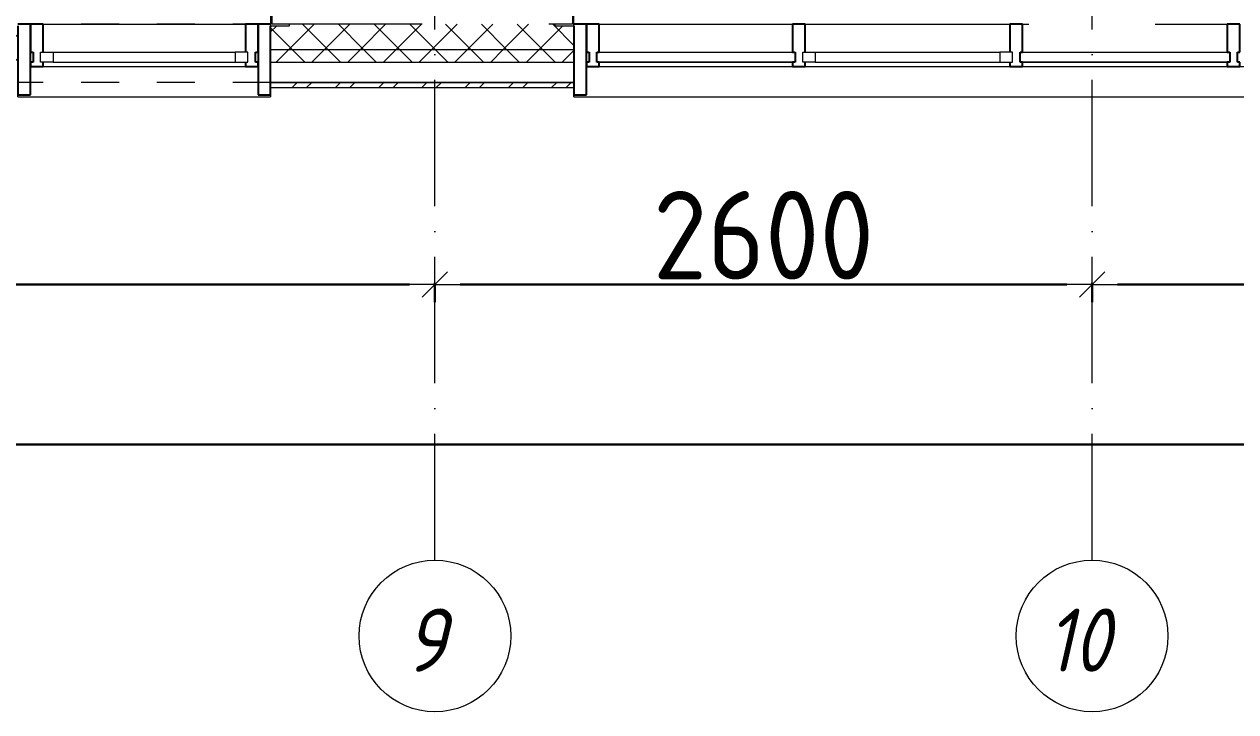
# Model space of a CAD drawing. Header units: millimetres. Extents: x -213536 to 1564669, y -45299 to 942238.
# Drawn here: x 582239 to 587032, y 422415 to 425135 of the extents above; entities that cross this region are included whole.
import ezdxf

# ---------------------------------------------------------------- set-up
doc = ezdxf.new("R2010")
doc.units = ezdxf.units.MM
doc.linetypes.add('50_200_ШТРИХ_1Т_ш5_п1_п1_', pattern=[700, 500, -100, 0, -100])
doc.linetypes.add('Штрих короткий', pattern=[300, 150, -150])
for name, color, linetype, lineweight in [('0-1', 7, 'Continuous', 5), ('0-2', 7, 'Continuous', 9), ('3) ЖБ 4м', 3, 'Continuous', 30), ('Импосты витража', 7, 'Continuous', 9), ('Импосты витража-1', 7, 'Continuous', 25), ('Каркас_Импост', 7, 'Continuous', 13), ('Обобщенные модели', 7, 'Continuous', 9), ('Общие ребра', 7, 'Continuous', 9), ('Окна', 7, 'Continuous', 9), ('Оси', 7, 'Continuous', 9), ('Оси-1', 7, 'Continuous', 20), ('Оси-2', 7, '50_200_ШТРИХ_1Т_ш5_п1_п1_', 9), ('Остекление-1', 7, 'Continuous', 9), ('Перемычка-1', 7, 'Штрих короткий', 9), ('Размеры', 7, 'Continuous', 15), ('Стены-1', 7, 'Continuous', 13), ('Штриховка разреза-1', 7, 'Continuous', 9)]:
    doc.layers.add(name, color=color, linetype=linetype, lineweight=lineweight)
doc.layers.add('Каркас_Импост-2', color=7, linetype='Continuous', lineweight=9, true_color=0xaaaaaa)
doc.layers.get('0-2').off()
doc.styles.add('ISOCPEUR_I_1', font='isocpeui.ttf', dxfattribs={"width": 0.85, "height": 2.5})
doc.styles.add('СПДС', font='isocpeur.ttf', dxfattribs={"width": 0.9})
doc.dimstyles.new('Размера А3', dxfattribs={"dimtxt": 200, "dimasz": 100, "dimexe": 70, "dimexo": 100, "dimgap": 20, "dimtad": 1, "dimdec": 0, "dimrnd": 10, "dimzin": 0, "dimdsep": 46, "dimtxsty": 'СПДС', "dimblk": 'ARROWHEAD_6', "dimcen": 1, "dimclrd": 256, "dimclre": 256, "dimclrt": 256, "dimazin": 0, "dimtfac": 1, "dimtdec": 0, "dimtmove": 2, "dimatfit": 3, "dimfxl": 1, "dimtolj": 1, "dimtzin": 0, "dimarcsym": 0})
pattern_1 = [(45, (0, 0), (-70.71068, 70.71068), []), (135, (0, 0), (-70.71068, -70.71068), [])]

# ---------------------------------------------------------------- blocks, each defined once
blk = doc.blocks.new('Ось сетки - Круг_Ø6_00__ISO-2_5_0_9K_-16731441-АИ2_03_План отделки стен 3-го этажа _Часть 2_')
at = {"layer": 'Оси-1'}
blk.add_circle((0, 0), 3, dxfattribs=at)
blk = doc.blocks.new('ARROWHEAD_6')
at = {"color": 0, "linetype": 'Continuous'}
for p, q in [((-0.5, -0.5), (0.5, 0.5)), ((0, 0), (-1, 0))]:
    blk.add_line(p, q, dxfattribs=at)
blk = doc.blocks.new('*D4716')
at = {"layer": 'Defpoints', "color": 0, "transparency": 16777216}
for p in [(442892.1, 424211.7), (447492.1, 424211.7), (447492.1, 424105.6)]:
    blk.add_point(p, dxfattribs=at)
at = {"layer": 'Размеры', "lineweight": -2, "transparency": 16777216}
for p, q in [((442892.1, 424111.7), (442892.1, 424035.6)), ((442992.1, 424105.6), (447392.1, 424105.6)), ((447492.1, 424111.7), (447492.1, 424035.6))]:
    blk.add_line(p, q, dxfattribs=at)
at = {"layer": 'Размеры', "lineweight": -2, "transparency": 16777216, "xscale": 100, "yscale": 100, "zscale": 100, "rotation": 180}
blk.add_blockref('ARROWHEAD_6', (442892.1, 424105.6), dxfattribs=at)
at = {"layer": 'Размеры', "lineweight": -2, "transparency": 16777216, "xscale": 100, "yscale": 100, "zscale": 100}
blk.add_blockref('ARROWHEAD_6', (447492.1, 424105.6), dxfattribs=at)
at = {"layer": 'Размеры', "transparency": 16777216, "insert": (445192.1, 424300.6), "char_height": 350, "width": 2.564, "attachment_point": 5, "style": 'СПДС'}
blk.add_mtext('\\A1;4600', dxfattribs=at)
blk = doc.blocks.new('*D4717')
at = {"layer": 'Defpoints', "color": 0, "transparency": 16777216}
for p in [(447492.1, 424211.7), (450092.1, 424211.7), (450092.1, 424105.6)]:
    blk.add_point(p, dxfattribs=at)
at = {"layer": 'Размеры', "lineweight": -2, "transparency": 16777216}
for p, q in [((447492.1, 424111.7), (447492.1, 424035.6)), ((447592.1, 424105.6), (449992.1, 424105.6)), ((450092.1, 424111.7), (450092.1, 424035.6))]:
    blk.add_line(p, q, dxfattribs=at)
at = {"layer": 'Размеры', "lineweight": -2, "transparency": 16777216, "xscale": 100, "yscale": 100, "zscale": 100, "rotation": 180}
blk.add_blockref('ARROWHEAD_6', (447492.1, 424105.6), dxfattribs=at)
at = {"layer": 'Размеры', "lineweight": -2, "transparency": 16777216, "xscale": 100, "yscale": 100, "zscale": 100}
blk.add_blockref('ARROWHEAD_6', (450092.1, 424105.6), dxfattribs=at)
at = {"layer": 'Размеры', "transparency": 16777216, "insert": (448792.1, 424300.6), "char_height": 350, "width": 2.488, "attachment_point": 5, "style": 'СПДС'}
blk.add_mtext('\\A1;2600', dxfattribs=at)
blk = doc.blocks.new('*D4718')
at = {"layer": 'Defpoints', "color": 0, "transparency": 16777216}
for p in [(450092.1, 424211.7), (453092.1, 424211.7), (453092.1, 424105.6)]:
    blk.add_point(p, dxfattribs=at)
at = {"layer": 'Размеры', "lineweight": -2, "transparency": 16777216}
for p, q in [((450092.1, 424111.7), (450092.1, 424035.6)), ((450192.1, 424105.6), (452992.1, 424105.6)), ((453092.1, 424111.7), (453092.1, 424035.6))]:
    blk.add_line(p, q, dxfattribs=at)
at = {"layer": 'Размеры', "lineweight": -2, "transparency": 16777216, "xscale": 100, "yscale": 100, "zscale": 100, "rotation": 180}
blk.add_blockref('ARROWHEAD_6', (450092.1, 424105.6), dxfattribs=at)
at = {"layer": 'Размеры', "lineweight": -2, "transparency": 16777216, "xscale": 100, "yscale": 100, "zscale": 100}
blk.add_blockref('ARROWHEAD_6', (453092.1, 424105.6), dxfattribs=at)
at = {"layer": 'Размеры', "transparency": 16777216, "insert": (451592.1, 424300.6), "char_height": 350, "width": 2.488, "attachment_point": 5, "style": 'СПДС'}
blk.add_mtext('\\A1;3000', dxfattribs=at)
blk = doc.blocks.new('*D4743')
at = {"layer": 'Defpoints', "color": 0, "transparency": 16777216}
for p in [(430692.1, 423578.1), (534192.1, 423578.1), (534192.1, 423472.1)]:
    blk.add_point(p, dxfattribs=at)
at = {"layer": 'Размеры', "lineweight": -2, "transparency": 16777216}
for p, q in [((430692.1, 423478.1), (430692.1, 423402.1)), ((430792.1, 423472.1), (534092.1, 423472.1)), ((534192.1, 423478.1), (534192.1, 423402.1))]:
    blk.add_line(p, q, dxfattribs=at)
at = {"layer": 'Размеры', "lineweight": -2, "transparency": 16777216, "xscale": 100, "yscale": 100, "zscale": 100, "rotation": 180}
blk.add_blockref('ARROWHEAD_6', (430692.1, 423472.1), dxfattribs=at)
at = {"layer": 'Размеры', "lineweight": -2, "transparency": 16777216, "xscale": 100, "yscale": 100, "zscale": 100}
blk.add_blockref('ARROWHEAD_6', (534192.1, 423472.1), dxfattribs=at)
at = {"layer": 'Размеры', "transparency": 16777216, "insert": (482442.1, 423667.1), "char_height": 350, "width": 3.544, "attachment_point": 5, "style": 'СПДС'}
blk.add_mtext('\\A1;103500', dxfattribs=at)
blk = doc.blocks.new('PNS_Панель прямоугольная2 - Нр_Стекло - 40мм-26233822-АИ2_03_План отделки стен 3-го этажа _Часть 2_')
at = {"layer": 'Каркас_Импост'}
for p, q in [((-410, 0), (-410, 40)), ((-410, 40), (-360, 40)), ((-360, 40), (-360, 0)), ((410, 40), (360, 40)), ((360, 40), (360, 0)), ((410, 0), (410, 40)), ((-360, 0), (-410, 0)), ((360, 0), (410, 0))]:
    blk.add_line(p, q, dxfattribs=at)
at = {"layer": 'Каркас_Импост-2'}
for p, q in [((-360, 40), (360, 40)), ((-360, 0), (360, 0))]:
    blk.add_line(p, q, dxfattribs=at)
blk = doc.blocks.new('Прямоугольный импост - Откос НВФ_50х280 мм-25985587-АИ2_03_План отделки стен 3-го этажа _Часть 2_')
at = {"layer": 'Импосты витража-1'}
for p, q in [((-50, 130), (0, 130)), ((-50, -150), (-50, 130)), ((0, 130), (0, -144)), ((0, -150), (-50, -150))]:
    blk.add_line(p, q, dxfattribs=at)
blk = doc.blocks.new('Прямоугольный импост - Импост структурный с накладкой - 150мм-25647633-АИ2_03_План отделки стен 3-го этажа _Часть 2_')
at = {"layer": 'Импосты витража-1'}
for p, q in [((-25, 0), (-25, 17)), ((-25, 17), (25, 17)), ((-15, 0), (-25, 0)), ((-15, -40), (-15, 0)), ((25, 17), (25, 0)), ((-25, -150), (-25, -40)), ((-25, -40), (-15, -40)), ((25, -40), (25, -150)), ((25, -150), (-25, -150))]:
    blk.add_line(p, q, dxfattribs=at)
blk = doc.blocks.new('Прямоугольный импост - Импост структурный с накладкой - 150мм-V161-АИ2_03_План отделки стен 3-го этажа _Часть 2_')
at = {"layer": 'Импосты витража-1'}
for p, q in [((-25, 0), (-25, 17)), ((-25, 17), (25, 17)), ((25, 0), (15, 0)), ((15, 0), (15, -40)), ((25, 17), (25, 0)), ((-25, -150), (-25, -40)), ((15, -40), (25, -40)), ((25, -40), (25, -150)), ((25, -150), (-25, -150))]:
    blk.add_line(p, q, dxfattribs=at)
blk = doc.blocks.new('Прямоугольный импост - Откос НВФ_50х280 мм-25985594-АИ2_03_План отделки стен 3-го этажа _Часть 2_')
at = {"layer": 'Импосты витража-1'}
for p, q in [((0, 130), (-50, 130)), ((-50, 130), (-50, -150)), ((0, -144), (0, 130)), ((-50, -150), (0, -150))]:
    blk.add_line(p, q, dxfattribs=at)
blk = doc.blocks.new('Прямоугольный импост - Импост структурный с накладкой - 150мм-25656008-АИ2_03_План отделки стен 3-го этажа _Часть 2_')
at = {"layer": 'Импосты витража'}
for p, q in [((8850, -100), (9650, -100)), ((8850, -267), (9650, -267))]:
    blk.add_line(p, q, dxfattribs=at)
blk = doc.blocks.new('PNS_Панель прямоугольная1 - Нр_Стекло - 40мм-25374206-АИ2_03_План отделки стен 3-го этажа _Часть 2_')
at = {"layer": 'Остекление-1'}
for p, q in [((-382.5, 40), (382.5, 40)), ((-392.5, 0), (392.5, 0)), ((382.5, 0), (-382.5, 0))]:
    blk.add_line(p, q, dxfattribs=at)
blk = doc.blocks.new('PNS_Панель прямоугольная2 - Нр_Стекло - 40мм-26243285-АИ2_03_План отделки стен 3-го этажа _Часть 2_')
at = {"layer": 'Каркас_Импост'}
for p, q in [((-415, 0), (-415, 40)), ((-415, 40), (-365, 40)), ((-365, 40), (-365, 0)), ((415, 40), (365, 40)), ((365, 40), (365, 0)), ((415, 0), (415, 40)), ((-365, 0), (-415, 0)), ((365, 0), (415, 0))]:
    blk.add_line(p, q, dxfattribs=at)
at = {"layer": 'Каркас_Импост-2'}
for p, q in [((-365, 40), (365, 40)), ((-365, 0), (365, 0))]:
    blk.add_line(p, q, dxfattribs=at)
blk = doc.blocks.new('PNS_Панель прямоугольная1 - Нр_Стекло - 40мм-25374207-АИ2_03_План отделки стен 3-го этажа _Часть 2_')
at = {"layer": 'Остекление-1'}
for p, q in [((-405, 40), (405, 40)), ((-415, 0), (415, 0)), ((405, 0), (-405, 0))]:
    blk.add_line(p, q, dxfattribs=at)
blk = doc.blocks.new('Прямоугольный импост - Импост структурный с накладкой - 150мм-25669420-АИ2_03_План отделки стен 3-го этажа _Часть 2_')
at = {"layer": 'Импосты витража'}
for p, q in [((17450, -100), (18215, -100)), ((17450, -267), (18215, -267))]:
    blk.add_line(p, q, dxfattribs=at)
blk = doc.blocks.new('Прямоугольный импост - Импост структурный с накладкой - 150мм-25669421-АИ2_03_План отделки стен 3-го этажа _Часть 2_')
at = {"layer": 'Импосты витража'}
for p, q in [((18265, -100), (19075, -100)), ((18265, -267), (19075, -267))]:
    blk.add_line(p, q, dxfattribs=at)
blk = doc.blocks.new('Прямоугольный импост - Импост структурный с накладкой - 150мм-V162-АИ2_03_План отделки стен 3-го этажа _Часть 2_')
at = {"layer": 'Импосты витража'}
for p, q in [((19125, -100), (19150, -100)), ((19650, -100), (19935, -100)), ((19125, -267), (19935, -267))]:
    blk.add_line(p, q, dxfattribs=at)
blk = doc.blocks.new('Прямоугольный импост - Импост структурный с накладкой - 150мм-25647644-АИ2_03_План отделки стен 3-го этажа _Часть 2_')
at = {"layer": 'Импосты витража-1'}
for p, q in [((-25, 0), (-25, 17)), ((-25, 17), (25, 17)), ((-15, 0), (-25, 0)), ((-15, -40), (-15, 0)), ((25, 0), (15, 0)), ((15, 0), (15, -40)), ((25, 17), (25, 0)), ((-25, -150), (-25, -40)), ((-25, -40), (-15, -40)), ((15, -40), (25, -40)), ((25, -40), (25, -150)), ((25, -150), (-25, -150))]:
    blk.add_line(p, q, dxfattribs=at)
blk = doc.blocks.new('Проем_Дверь_Прямоугольный - 1000х2700h_витражные проемы-30580810-АИ2_03_План отделки стен 3-го этажа _Часть 2_')
at = {"layer": 'Перемычка-1'}
for p, q in [((500, 115), (-500, 115)), ((500, -115), (-500, -115))]:
    blk.add_line(p, q, dxfattribs=at)
blk = doc.blocks.new('Фахверк_СКБ_Уголок - 250_2700-27497298-АИ2_03_План отделки стен 3-го этажа _Часть 2_')
at = {"layer": 'Обобщенные модели'}
for p, q in [((200, 181), (125, 181)), ((125, 181), (125, 106)), ((131, 106), (131, 175)), ((131, 175), (200, 175)), ((200, 175), (200, 181)), ((125, 106), (131, 106)), ((131, -6), (125, -6)), ((125, -6), (125, -81)), ((131, -75), (131, -6)), ((125, -81), (200, -81)), ((200, -75), (131, -75)), ((200, -81), (200, -75))]:
    blk.add_line(p, q, dxfattribs=at)
blk = doc.blocks.new('Фахверк_СКБ_Уголок - 250_2700_1-27501432-АИ2_03_План отделки стен 3-го этажа _Часть 2_')
at = {"layer": 'Обобщенные модели'}
for p, q in [((200, 181), (125, 181)), ((125, 181), (125, 106)), ((131, 106), (131, 175)), ((131, 175), (200, 175)), ((200, 175), (200, 181)), ((125, 106), (131, 106)), ((131, -6), (125, -6)), ((125, -6), (125, -81)), ((131, -75), (131, -6)), ((125, -81), (200, -81)), ((200, -75), (131, -75)), ((200, -81), (200, -75))]:
    blk.add_line(p, q, dxfattribs=at)
blk = doc.blocks.new('Отлив_СКБ - Отлив витража_120_НВФ-31885283-АИ2_03_План отделки стен 3-го этажа _Часть 2_')
at = {"layer": 'Окна'}
for p, q in [((950, -2), (50, -2)), ((0, -120), (0, -113)), ((0, -120), (1000, -120)), ((1000, -113), (1000, -120))]:
    blk.add_line(p, q, dxfattribs=at)
blk = doc.blocks.new('Отлив_СКБ - Отлив витража_120_НВФ-31885342-АИ2_03_План отделки стен 3-го этажа _Часть 2_')
at = {"layer": 'Окна'}
for p, q in [((7750, -2), (50, -2)), ((0, -120), (0, -113)), ((0, -120), (7800, -120))]:
    blk.add_line(p, q, dxfattribs=at)
blk = doc.blocks.new('0125-Р-ОО-Ш2-АР-о_23_10_2024_rvt-1-АИ2_03_План отделки стен 3-го этажа _Часть 2_')
at = {"layer": 'Штриховка разреза-1'}
h = blk.add_hatch(dxfattribs=at)
h.set_pattern_fill('FP_81', color=256, style=0, pattern_type=2)
h.set_pattern_definition(pattern_1)
h.paths.add_polyline_path([(102188.9, -200), (103600, -200), (103600, -100), (94575, -100), (94575, -106), (94500, -106), (94500, -200), (98460.9, -200)], flags=0)
h.paths.add_polyline_path([(91850, -200), (92700, -200), (92700, -106), (92625, -106), (92625, -100), (84750, -100), (84750, -200), (91350, -200)], flags=0)
h.paths.add_polyline_path([(83549.1, -200), (83750, -200), (83750, -100), (82625, -100), (82625, -106), (82550, -106), (82550, -200), (82617.1, -200)], flags=0)
h.paths.add_polyline_path([(80675, -200), (80750, -200), (80750, -106), (80675, -106), (80675, -100), (79625, -100), (79625, -106), (79550, -106), (79550, -200), (79821.1, -200)], flags=0)
h.paths.add_polyline_path([(77750, -200), (77750, -100), (76625, -100), (76625, -106), (76550, -106), (76550, -200), (77250, -200)], flags=0)
h.paths.add_polyline_path([(73425, -200), (74750, -200), (74750, -100), (73425, -100), (73425, -106), (73350, -106), (73350, -200), (73356, -200)], flags=0)
h.paths.add_polyline_path([(70350, -200), (71550, -200), (71550, -106), (71475, -106), (71475, -100), (70425, -100), (70425, -106), (70350, -106)], flags=0)
h.paths.add_polyline_path([(67356, -200), (68550, -200), (68550, -100), (67425, -100), (67425, -106), (67350, -106), (67350, -200)], flags=0)
h.paths.add_polyline_path([(64909.2, -200), (65550, -200), (65550, -106), (65475, -106), (65475, -100), (64425, -100), (64425, -106), (64350, -106), (64350, -200)], flags=0)
h.paths.add_polyline_path([(62200, -200), (62550, -200), (62550, -106), (62475, -106), (62475, -100), (61425, -100), (61425, -106), (61350, -106), (61350, -200), (62113.2, -200)], flags=0)
h.paths.add_polyline_path([(59550, -200), (59550, -106), (59475, -106), (59475, -100), (58425, -100), (58425, -106), (58350, -106), (58350, -200), (59317.3, -200)], flags=0)
h.paths.add_polyline_path([(56521.3, -200), (56550, -200), (56550, -106), (56475, -106), (56475, -100), (55425, -100), (55425, -106), (55350, -106), (55350, -200), (55589.3, -200)], flags=0)
h.paths.add_polyline_path([(52350, -200), (53550, -200), (53550, -106), (53475, -106), (53475, -100), (52425, -100), (52425, -106), (52350, -106)], flags=0)
h.paths.add_polyline_path([(47475, -200), (47550, -200), (47550, -106), (47475, -106), (47475, -100), (46425, -100), (46425, -106), (46350, -106), (46350, -200), (47201.4, -200)], flags=0)
h.paths.add_polyline_path([(44405.4, -200), (44550, -200), (44550, -106), (44475, -106), (44475, -100), (43425, -100), (43425, -106), (43350, -106), (43350, -200), (43473.4, -200)], flags=0)
h.paths.add_polyline_path([(41550, -200), (41550, -106), (41475, -105.4), (41475, -100), (40150, -100), (40150, -200), (41544, -200)], flags=0)
h.paths.add_polyline_path([(38350, -200), (38350, -106), (38275, -106), (38275, -100), (37150, -100), (37150, -200), (37881.4, -200)], flags=0)
h.paths.add_polyline_path([(34153.5, -200), (35350, -200), (35350, -106), (35275, -106), (35275, -100), (34225, -100), (34225, -106), (34150, -106), (34150, -200)], flags=0)
h.paths.add_polyline_path([(32275, -200), (32350, -200), (32350, -106), (32275, -106), (32275, -100), (31150, -100), (31150, -200), (31650, -200)], flags=0)
h.paths.add_polyline_path([(28650, -200), (29350, -200), (29350, -106), (29275, -106), (29275, -100), (28150, -100), (28150, -200), (28561.5, -200)], flags=0)
h.paths.add_polyline_path([(25299.5, -200), (26350, -200), (26350, -106), (26275, -106), (26275, -100), (25225, -100), (25225, -106), (25150, -106), (25150, -200), (25225, -200)], flags=0)
h.paths.add_polyline_path([(17350, -200), (17350, -106), (17275, -106), (17275, -100), (16225, -100), (16225, -106), (16150, -106), (16150, -200), (17250, -200)], flags=0)
h.paths.add_polyline_path([(15150, -200), (15150, -106), (15075, -106), (15075, -100), (9825, -100), (9825, -106), (9750, -106), (9750, -200), (14581.6, -200)], flags=0)
h.paths.add_polyline_path([(8057.7, -200), (8750, -200), (8750, -106), (8675, -106), (8675, -100), (-100, -100), (-100, -200), (7125.7, -200)], flags=0)
h = blk.add_hatch(dxfattribs=at)
h.set_pattern_fill('FP_81', color=256, style=0, pattern_type=2)
h.set_pattern_definition(pattern_1)
h.paths.add_polyline_path([(103120.9, -250), (103700, -250), (103700, -200), (94500, -200), (94500, -250), (102188.9, -250)], flags=0)
h.paths.add_polyline_path([(92700, -250), (92700, -200), (84750, -200), (84750, -250), (91937, -250)], flags=0)
h.paths.add_polyline_path([(83549.1, -250), (83750, -250), (83750, -200), (82550, -200), (82550, -250), (82617.1, -250)], flags=0)
h.paths.add_polyline_path([(79821.1, -250), (80750, -250), (80750, -200), (79550, -200), (79550, -250)], flags=0)
h.paths.add_polyline_path([(77750, -250), (77750, -200), (76550, -200), (76550, -250), (77025.1, -250)], flags=0)
h.paths.add_polyline_path([(74229.1, -250), (74750, -250), (74750, -200), (73350, -200), (73350, -250)], flags=0)
h.paths.add_polyline_path([(70501.2, -250), (71550, -250), (71550, -200), (70350, -200), (70350, -250)], flags=0)
h.paths.add_polyline_path([(68550, -250), (68550, -200), (67350, -200), (67350, -250), (67705.2, -250)], flags=0)
h.paths.add_polyline_path([(64909.2, -250), (65550, -250), (65550, -200), (64350, -200), (64350, -250)], flags=0)
h.paths.add_polyline_path([(62550, -250), (62550, -200), (61350, -200), (61350, -250), (62113.2, -250)], flags=0)
h.paths.add_polyline_path([(59317.3, -250), (59550, -250), (59550, -200), (58350, -200), (58350, -250)], flags=0)
h.paths.add_polyline_path([(56521.3, -250), (56550, -250), (56550, -200), (55350, -200), (55350, -250), (55589.3, -250)], flags=0)
h.paths.add_polyline_path([(53550, -250), (53550, -200), (52350, -200), (52350, -250), (52793.3, -250)], flags=0)
h.paths.add_polyline_path([(46735.4, -250), (47550, -250), (47550, -200), (46350, -200), (46350, -250)], flags=0)
h.paths.add_polyline_path([(44550, -250), (44550, -200), (43350, -200), (43350, -250), (44405.4, -250)], flags=0)
h.paths.add_polyline_path([(41550, -250), (41550, -200), (40150, -200), (40150, -250), (40677.4, -250)], flags=0)
h.paths.add_polyline_path([(37881.4, -250), (38350, -250), (38350, -200), (37150, -200), (37150, -250), (37415.4, -250)], flags=0)
h.paths.add_polyline_path([(35085.5, -250), (35350, -250), (35350, -200), (34150, -200), (34150, -250), (34153.5, -250)], flags=0)
h.paths.add_polyline_path([(32350, -250), (32350, -200), (31150, -200), (31150, -250), (31357.5, -250)], flags=0)
h.paths.add_polyline_path([(28561.5, -250), (29350, -250), (29350, -200), (28150, -200), (28150, -250)], flags=0)
h.paths.add_polyline_path([(25765.5, -250), (26350, -250), (26350, -200), (25150, -200), (25150, -250), (25299.5, -250)], flags=0)
h.paths.add_polyline_path([(17350, -250), (17350, -200), (16150, -200), (16150, -250), (16445.6, -250)], flags=0)
h.paths.add_polyline_path([(14581.6, -250), (15150, -250), (15150, -200), (9750, -200), (9750, -250), (12717.6, -250)], flags=0)
h.paths.add_polyline_path([(8057.7, -250), (8750, -250), (8750, -200), (-200, -200), (-200, -250), (7125.7, -250)], flags=0)
h = blk.add_hatch(dxfattribs=at)
h.set_pattern_fill('FP_80', color=256, style=0, pattern_type=2)
h.set_pattern_definition([(45, (0, 0), (-85.5366, 85.5366), []), (45, (57.02, 0), (-85.5366, 85.5366), [])])
h.paths.add_polyline_path([(40665, -350), (40665, -330), (40151, -330), (40151, -350)], flags=0)
h.paths.add_polyline_path([(37150, -350), (38350, -350), (38350, -330), (37150, -330)], flags=0)
h.paths.add_polyline_path([(35085.5, -350), (35350, -350), (35350, -330), (34151, -330), (34151, -350), (34153.5, -350)], flags=0)
h.paths.add_polyline_path([(32350, -350), (32350, -330), (31150, -330), (31150, -350), (31357.5, -350)], flags=0)
h.paths.add_polyline_path([(29350, -350), (29350, -330), (28151, -330), (28151, -350), (28561.5, -350)], flags=0)
h.paths.add_polyline_path([(26350, -350), (26350, -330), (25150, -330), (25150, -350), (25765.5, -350)], flags=0)
h.paths.add_polyline_path([(16445.6, -350), (17350, -350), (17350, -330), (16150, -330), (16150, -350)], flags=0)
h.paths.add_polyline_path([(15150, -350), (15150, -330), (9750, -330), (9750, -350), (14581.6, -350)], flags=0)
h.paths.add_polyline_path([(8057.7, -350), (8750, -350), (8750, -330), (-330, -330), (-330, -350), (7125.7, -350)], flags=0)
at = {"layer": 'Общие ребра'}
for p, q in [((16750, -100), (16225, -100)), ((17275, -100), (17250, -100)), ((16150, -200), (17350, -200)), ((16150, -250), (17350, -250))]:
    blk.add_line(p, q, dxfattribs=at)
at = {"layer": 'Стены-1'}
for p, q in [((16150, -106), (16150, -330)), ((17350, -330), (17350, -106)), ((16150, -330), (17350, -330)), ((17350, -330), (16150, -330)), ((16150, -330), (16150, -350)), ((17350, -350), (17350, -330)), ((16150, -350), (17350, -350))]:
    blk.add_line(p, q, dxfattribs=at)
at = {"layer": '0-2'}
for name, p in [('Фахверк_СКБ_Уголок - 250_2700-27497298-АИ2_03_План отделки стен 3-го этажа _Часть 2_', (16025, -25)), ('Проем_Дверь_Прямоугольный - 1000х2700h_витражные проемы-30580810-АИ2_03_План отделки стен 3-го этажа _Часть 2_', (15650, -215)), ('Прямоугольный импост - Импост структурный с накладкой - 150мм-25656008-АИ2_03_План отделки стен 3-го этажа _Часть 2_', (6400, 0)), ('Прямоугольный импост - Импост структурный с накладкой - 150мм-25669420-АИ2_03_План отделки стен 3-го этажа _Часть 2_', (0, 0)), ('Прямоугольный импост - Импост структурный с накладкой - 150мм-25669421-АИ2_03_План отделки стен 3-го этажа _Часть 2_', (0, 0)), ('Прямоугольный импост - Импост структурный с накладкой - 150мм-V162-АИ2_03_План отделки стен 3-го этажа _Часть 2_', (0, 0)), ('PNS_Панель прямоугольная2 - Нр_Стекло - 40мм-26233822-АИ2_03_План отделки стен 3-го этажа _Часть 2_', (15650, -250)), ('PNS_Панель прямоугольная1 - Нр_Стекло - 40мм-25374206-АИ2_03_План отделки стен 3-го этажа _Часть 2_', (17832.5, -250)), ('PNS_Панель прямоугольная2 - Нр_Стекло - 40мм-26243285-АИ2_03_План отделки стен 3-го этажа _Часть 2_', (18670, -250)), ('PNS_Панель прямоугольная1 - Нр_Стекло - 40мм-25374207-АИ2_03_План отделки стен 3-го этажа _Часть 2_', (19530, -250)), ('Отлив_СКБ - Отлив витража_120_НВФ-31885283-АИ2_03_План отделки стен 3-го этажа _Часть 2_', (15150, -267)), ('Отлив_СКБ - Отлив витража_120_НВФ-31885342-АИ2_03_План отделки стен 3-го этажа _Часть 2_', (17350, -267))]:
    blk.add_blockref(name, p, dxfattribs=at)
at = {"layer": '0-2', "rotation": 180}
for name, p in [('Фахверк_СКБ_Уголок - 250_2700_1-27501432-АИ2_03_План отделки стен 3-го этажа _Часть 2_', (17475, 75)), ('Прямоугольный импост - Откос НВФ_50х280 мм-25985594-АИ2_03_План отделки стен 3-го этажа _Часть 2_', (15150, -250)), ('Прямоугольный импост - Откос НВФ_50х280 мм-25985594-АИ2_03_План отделки стен 3-го этажа _Часть 2_', (17350, -250))]:
    blk.add_blockref(name, p, dxfattribs=at)
at = {"layer": '0-2', "extrusion": (0, 0, -1), "rotation": 180}
for name, p in [('Прямоугольный импост - Импост структурный с накладкой - 150мм-25647633-АИ2_03_План отделки стен 3-го этажа _Часть 2_', (-15225, -250)), ('Прямоугольный импост - Импост структурный с накладкой - 150мм-V161-АИ2_03_План отделки стен 3-го этажа _Часть 2_', (-16075, -250)), ('Прямоугольный импост - Откос НВФ_50х280 мм-25985587-АИ2_03_План отделки стен 3-го этажа _Часть 2_', (-16150, -250)), ('Прямоугольный импост - Импост структурный с накладкой - 150мм-25647644-АИ2_03_План отделки стен 3-го этажа _Часть 2_', (-17425, -250)), ('Прямоугольный импост - Импост структурный с накладкой - 150мм-25647633-АИ2_03_План отделки стен 3-го этажа _Часть 2_', (-18240, -250)), ('Прямоугольный импост - Импост структурный с накладкой - 150мм-V161-АИ2_03_План отделки стен 3-го этажа _Часть 2_', (-19100, -250)), ('Прямоугольный импост - Импост структурный с накладкой - 150мм-25647644-АИ2_03_План отделки стен 3-го этажа _Часть 2_', (-19960, -250))]:
    blk.add_blockref(name, p, dxfattribs=at)
blk = doc.blocks.new('3этНиз')
at = {"layer": '0-1'}
blk.add_blockref('0125-Р-ОО-Ш2-АР-о_23_10_2024_rvt-1-АИ2_03_План отделки стен 3-го этажа _Часть 2_', (430692.1, 425235.4), dxfattribs=at)
blk = doc.blocks.new('Ось 3 этаж')
at = {"layer": 'Оси-2'}
for p, q in [((447492.1, 423014.8), (447492.1, 477896.8)), ((450092.1, 423014.8), (450092.1, 477896.8))]:
    blk.add_line(p, q, dxfattribs=at)
at = {"layer": 'Оси-1', "xscale": 99.99999999999993, "yscale": 99.99999999999993, "zscale": 99.99999999999993}
for p in [(447492.1, 422714.8), (450092.1, 422714.8)]:
    blk.add_blockref('Ось сетки - Круг_Ø6_00__ISO-2_5_0_9K_-16731441-АИ2_03_План отделки стен 3-го этажа _Часть 2_', p, dxfattribs=at)
at = {"layer": 'Оси', "char_height": 250, "attachment_point": 1, "style": 'ISOCPEUR_I_1'}
for s, insert, width in [('\\fISOCPEUR|b0|i1|c204|p34|;\\W.9;9', (447370.4, 422823.5), 202.025), ('10', (449911, 422823.5), 346.329)]:
    blk.add_mtext(s, dxfattribs=dict(at, insert=insert, width=width))
at = {"layer": 'Размеры'}
for base, p1, p2, picture, middle in [((447492.1, 424105.6), (442892.1, 424211.7), (447492.1, 424211.7), '*D4716', (445192.1, 424300.6)), ((450092.1, 424105.6), (447492.1, 424211.7), (450092.1, 424211.7), '*D4717', (448792.1, 424300.6)), ((453092.1, 424105.6), (450092.1, 424211.7), (453092.1, 424211.7), '*D4718', (451592.1, 424300.6)), ((534192.1, 423472.1), (430692.1, 423578.1), (534192.1, 423578.1), '*D4743', (482442.1, 423667.1))]:
    dim = blk.add_linear_dim(base=base, p1=p1, p2=p2, dimstyle='Размера А3', override={"dimtxt": 350}, dxfattribs=at)
    dim.commit()
    dim.dimension.update_dxf_attribs({"geometry": picture, "text_midpoint": middle})

msp = doc.modelspace()

# ---------------------------------------------------------------- block references
at = {"color": 5, "lineweight": 30}
msp.add_blockref('Ось 3 этаж', (136371.8, 0), dxfattribs=at)
at = {"layer": '3) ЖБ 4м'}
msp.add_blockref('3этНиз', (136371.8, 0), dxfattribs=at)

doc.saveas('drawing.dxf')
